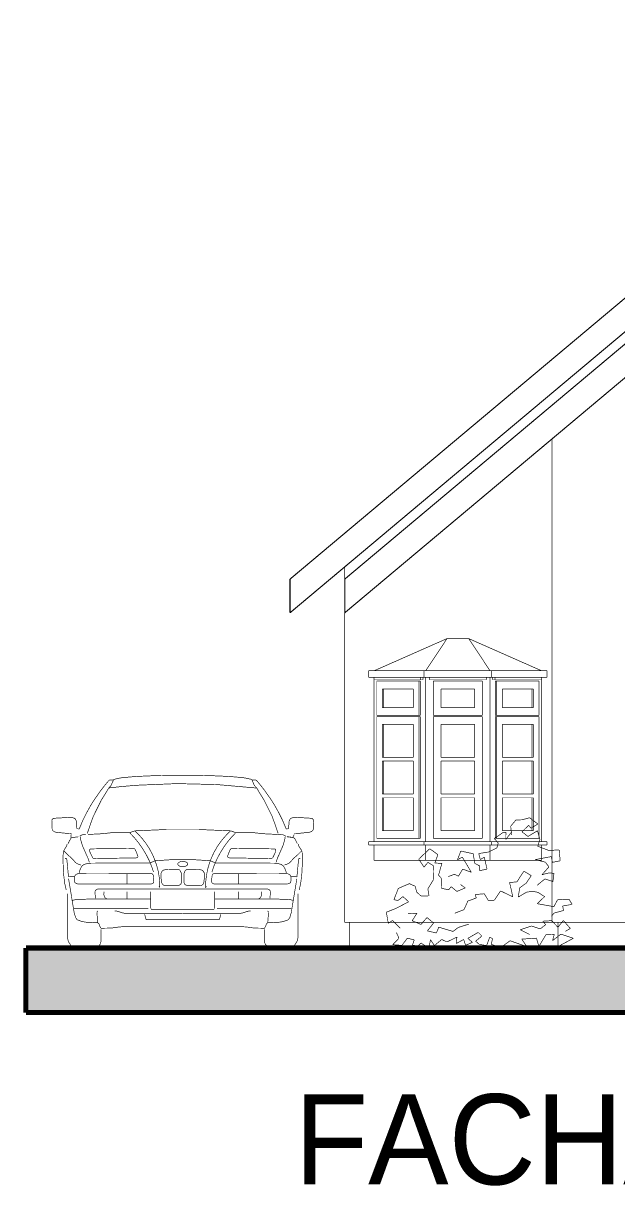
# Model space of a CAD drawing. Extents: x -27.1 to 14.4, y -13.6 to 27.5.
# Drawn here: x -23.93 to -19.33, y 8.12 to 17.13 of the extents above; entities that cross this region are included whole.
import ezdxf

# ---------------------------------------------------------------- set-up
doc = ezdxf.new("R2010")
doc.units = 0
doc.header["$MEASUREMENT"] = 0
for name, color, linetype, lineweight, plot in [('CLOSET', 7, 'Continuous', 0, False), ('CUBIERTAS', 7, 'Continuous', 0, False), ('MUROS_EXTERIORES', 7, 'Continuous', 0, False), ('TEXTO', 7, 'Continuous', 0, False), ('TRAMAS', 7, 'Continuous', 0, False)]:
    doc.layers.add(name, color=color, linetype=linetype, lineweight=lineweight, plot=plot)

# ---------------------------------------------------------------- blocks, each defined once
blk = doc.blocks.new('FILL_13')
at = {"layer": 'TRAMAS', "linetype": 'Continuous'}
h = blk.add_hatch(dxfattribs=at)
h.set_pattern_fill('PAVIMENTO_MOSAICO_DE_PIEDRA', color=251, scale=0.1, style=0)
h.set_pattern_definition([(0, (0, 0), (0, 0.4), [0.1, -0.3]), (0, (0, 0.1), (0, 0.4), [0.1, -0.3]), (90, (0, 0), (-0.4, 0), [0.1, -0.3]), (90, (0.1, 0), (-0.4, 0), [0.1, -0.3]), (0, (0.2, 0.2), (0, 0.4), [0.1, -0.3]), (0, (0.2, 0.3), (0, 0.4), [0.1, -0.3]), (90, (0.2, 0.2), (-0.4, 0), [0.1, -0.3]), (90, (0.3, 0.2), (-0.4, 0), [0.1, -0.3]), (45, (0.1, 0.1), (-0.2, 0.2), [0.1414214, -0.1414214]), (-45, (0.1, 0), (0.2, 0.2), [0.1414214, -0.1414214])])
h.paths.add_polyline_path([(-23.9128, 9.4598), (-23.9128, 9.9598), (-8.935, 9.9598), (-8.935, 9.4598)], flags=0)
blk = doc.blocks.new('FILL_14')
at = {"layer": 'TRAMAS', "linetype": 'Continuous'}
h = blk.add_hatch(dxfattribs=at)
h.set_pattern_fill('25__', color=251, scale=0.0007, style=0)
h.set_pattern_definition([(0, (0, 0), (0, 0.035), [0, -0.035])])
h.paths.add_polyline_path([(-23.9128, 9.4598), (-23.9128, 9.9598), (-8.935, 9.9598), (-8.935, 9.4598)], flags=0)
blk = doc.blocks.new('FILL_15')
at = {"layer": 'TRAMAS', "linetype": 'Continuous'}
h = blk.add_hatch(dxfattribs=at)
h.set_pattern_fill('ALFOMBRA', color=251, scale=0.006, style=0)
h.set_pattern_definition([(45, (0, 0.3), (-0.0954594, 0.0954594), [0, -0.09, 0, -0.135]), (110, (0.3, 0.3), (-0.1268585, -0.0461727), [0, -0.066, 0, -0.114])])
h.paths.add_polyline_path([(-8.935, 9.9598), (-8.935, 9.4598), (-23.9128, 9.4598), (-23.9128, 9.9598)], flags=0)

msp = doc.modelspace()

# ---------------------------------------------------------------- linework, layer by layer
at = {"color": 0, "linetype": 'Continuous', "const_width": 0.005}
for points in [[(-23.2313, 11.2656, 0.084181), (-23.2333, 11.2638, 0.084181)], [(-23.2236, 11.2693, 0.066733), (-23.2313, 11.2656, 0.066733)], [(-23.1434, 11.283, 0.048604), (-23.2236, 11.2693, 0.048604)], [(-22.9952, 11.2934, 0.013939), (-23.1434, 11.283, 0.013939)], [(-22.8016, 11.299, 0.008134), (-22.9952, 11.2934, 0.008134)], [(-22.5921, 11.299, 0.006937), (-22.8016, 11.299, 0.006937)], [(-22.3985, 11.2934, 0.008134), (-22.5921, 11.299, 0.008134)], [(-22.2503, 11.283, 0.013939), (-22.3985, 11.2934, 0.013939)], [(-22.1701, 11.2693, 0.048604), (-22.2503, 11.283, 0.048604)], [(-22.1623, 11.2656, 0.066737), (-22.1701, 11.2693, 0.066737)], [(-22.1604, 11.2638, 0.084165), (-22.1623, 11.2656, 0.084165)], [(-23.0508, 11.2224, 0.011509), (-23.2703, 11.2012, 0.011509)], [(-23.2339, 11.2619, 1.078226), (-23.2339, 11.2615, 1.078226)], [(-23.2333, 11.2638, 0.155947), (-23.2339, 11.2619, 0.155947)], [(-22.1256, 11.2007, 0.048384), (-23.0508, 11.2224, 0.048384)], [(-22.1598, 11.2624, 0.110202), (-22.1604, 11.2638, 0.110202)], [(-22.1598, 11.2619, 0.04349), (-22.1598, 11.2624, 0.04349)], [(-22.9779, 10.6809, 0.075006), (-23.1087, 10.8549, 0.075006)], [(-22.3254, 10.8687, 0.031809), (-23.0683, 10.8687, 0.031809)], [(-22.9798, 10.7686, 0.05629), (-23.0683, 10.8687, 0.05629)], [(-22.3254, 10.8687, 0.048975), (-22.4038, 10.7826, 0.048975)], [(-22.285, 10.8549, 0.049042), (-22.3771, 10.7446, 0.049042)], [(-21.8441, 10.818, 0.001964), (-21.8895, 10.8245, 0.001964)], [(-22.8872, 10.5573, 0.099584), (-22.9798, 10.7686, 0.099584)], [(-22.4038, 10.7826, 0.099514), (-22.5026, 10.574, 0.099514)], [(-22.3771, 10.7446, 0.075526), (-22.4708, 10.5488, 0.075526)], [(-22.9229, 10.5488, 0.049834), (-22.9779, 10.6809, 0.049834)], [(-22.4831, 10.637, 0.04817), (-22.9106, 10.637, 0.04817)], [(-22.8741, 10.4256, 0.057162), (-22.8872, 10.5573, 0.057162)], [(-22.7344, 10.6153, 0.18538), (-22.7344, 10.6073, 0.18538)], [(-22.7286, 10.6227, 0.135646), (-22.7344, 10.6153, 0.135646)], [(-22.7344, 10.6073, 0.135646), (-22.7286, 10.6, 0.135646)], [(-22.718, 10.6283, 0.081859), (-22.7286, 10.6227, 0.081859)], [(-22.7286, 10.6, 0.081859), (-22.718, 10.5943, 0.081859)], [(-22.7041, 10.6314, 0.058515), (-22.718, 10.6283, 0.058515)], [(-22.718, 10.5943, 0.058515), (-22.7041, 10.5913, 0.058515)], [(-22.6891, 10.6314, 0.052322), (-22.7041, 10.6313, 0.052322)], [(-22.7041, 10.5913, 0.052322), (-22.6891, 10.5913, 0.052322)], [(-22.6753, 10.6283, 0.058515), (-22.6891, 10.6314, 0.058515)], [(-22.6891, 10.5913, 0.058515), (-22.6753, 10.5943, 0.058515)], [(-22.6647, 10.6227, 0.081858), (-22.6753, 10.6283, 0.081858)], [(-22.6753, 10.5943, 0.081858), (-22.6647, 10.6, 0.081858)], [(-22.6589, 10.6153, 0.135646), (-22.6647, 10.6227, 0.135646)], [(-22.6647, 10.6, 0.135646), (-22.6589, 10.6073, 0.135646)], [(-22.6582, 10.6113, 0.091897), (-22.6589, 10.6153, 0.091897)], [(-22.6589, 10.6073, 0.091917), (-22.6582, 10.6113, 0.091917)], [(-22.5026, 10.574, 0.064582), (-22.5196, 10.4256, 0.064582)]]:
    msp.add_lwpolyline(points, format="xyb", dxfattribs=at)
for points in [[(-23.3765, 11.1181), (-23.3338, 11.1794)], [(-23.3338, 11.1794), (-23.3018, 11.2206)], [(-23.3018, 11.2206), (-23.2789, 11.2479)], [(-23.2961, 11.1576), (-23.2703, 11.2012)], [(-23.2789, 11.2479), (-23.268, 11.2603)], [(-23.2703, 11.2012), (-23.2524, 11.2206)], [(-23.268, 11.2603), (-23.2628, 11.2634)], [(-23.2628, 11.2634), (-23.2468, 11.2641)], [(-23.2524, 11.2206), (-23.2339, 11.2619)], [(-23.2468, 11.2641), (-23.2339, 11.2619)], [(-22.1469, 11.2641), (-22.1598, 11.2619)], [(-22.1413, 11.2206), (-22.1598, 11.2619)], [(-22.1309, 11.2634), (-22.1469, 11.2641)], [(-22.1233, 11.2012), (-22.1413, 11.2206)], [(-22.1257, 11.2603), (-22.1309, 11.2634)], [(-22.1147, 11.2479), (-22.1257, 11.2603)], [(-22.0976, 11.1576), (-22.1233, 11.2012)], [(-22.0919, 11.2206), (-22.1147, 11.2479)], [(-22.0599, 11.1794), (-22.0919, 11.2206)], [(-22.0172, 11.1181), (-22.0599, 11.1794)], [(-23.4062, 11.0726), (-23.3765, 11.1181)], [(-23.3616, 11.0384), (-23.3275, 11.1074)], [(-23.3275, 11.1074), (-23.2961, 11.1576)], [(-22.0662, 11.1074), (-22.0976, 11.1576)], [(-22.0321, 11.0384), (-22.0662, 11.1074)], [(-21.9875, 11.0726), (-22.0172, 11.1181)], [(-23.4698, 10.9524), (-23.4396, 11.0127)], [(-23.4396, 11.0127), (-23.4062, 11.0726)], [(-23.3896, 10.9822), (-23.3616, 11.0384)], [(-22.0041, 10.9822), (-22.0321, 11.0384)], [(-21.9541, 11.0127), (-21.9875, 11.0726)], [(-21.9239, 10.9524), (-21.9541, 11.0127)], [(-23.706, 10.9591), (-23.7114, 10.9538)], [(-23.7114, 10.9538), (-23.7086, 10.8788)], [(-23.6985, 10.966), (-23.706, 10.9591)], [(-23.5629, 10.9738), (-23.6985, 10.966)], [(-23.5382, 10.9672), (-23.5629, 10.9738)], [(-23.532, 10.9639), (-23.5382, 10.9672)], [(-23.5225, 10.9484), (-23.532, 10.9639)], [(-23.5168, 10.8844), (-23.5225, 10.9484)], [(-23.4989, 10.8839), (-23.4698, 10.9524)], [(-23.4366, 10.8486), (-23.4115, 10.922)], [(-23.4115, 10.922), (-23.3896, 10.9822)], [(-21.9822, 10.922), (-22.0041, 10.9822)], [(-21.957, 10.8486), (-21.9822, 10.922)], [(-21.8948, 10.8839), (-21.9239, 10.9524)], [(-21.8769, 10.8844), (-21.8712, 10.9484)], [(-21.8712, 10.9484), (-21.8617, 10.9639)], [(-21.8617, 10.9639), (-21.8555, 10.9672)], [(-21.8555, 10.9672), (-21.8308, 10.9738)], [(-21.8308, 10.9738), (-21.6951, 10.966)], [(-21.6951, 10.966), (-21.6876, 10.9591)], [(-21.6876, 10.9591), (-21.6823, 10.9538)], [(-21.6823, 10.9538), (-21.6851, 10.8788)], [(-20.1131, 10.9536), (-20.1545, 10.9051)], [(-20.1545, 10.9051), (-20.1474, 10.8376)], [(-20.0684, 10.9542), (-20.1131, 10.9536)], [(-20.0081, 10.9703), (-20.0684, 10.9542)], [(-20.0673, 10.8613), (-20.0156, 10.9114)], [(-20.0156, 10.9114), (-19.996, 10.8898)], [(-19.9437, 10.922), (-20.0081, 10.9703)], [(-19.996, 10.8898), (-19.9437, 10.922)], [(-23.7086, 10.8788), (-23.7003, 10.867)], [(-23.7003, 10.867), (-23.6918, 10.8617)], [(-23.6918, 10.8617), (-23.6766, 10.8573)], [(-23.6766, 10.8573), (-23.5942, 10.8491)], [(-23.5942, 10.8491), (-23.5612, 10.8477)], [(-23.5612, 10.8477), (-23.5628, 10.8131)], [(-23.5492, 10.8172), (-23.5628, 10.8131)], [(-23.505, 10.8227), (-23.5492, 10.8172)], [(-23.4989, 10.8839), (-23.5146, 10.8847)], [(-23.4893, 10.832), (-23.4949, 10.8265)], [(-23.4916, 10.8243), (-23.4865, 10.7951)], [(-23.4725, 10.8387), (-23.4893, 10.832)], [(-23.4479, 10.842), (-23.4725, 10.8387)], [(-23.3514, 10.8443), (-23.4316, 10.8415)], [(-23.3514, 10.8443), (-23.3116, 10.8476)], [(-23.2438, 10.8548), (-23.3116, 10.8476)], [(-23.1591, 10.8554), (-23.2438, 10.8548)], [(-23.1087, 10.8549), (-23.1591, 10.8554)], [(-23.0683, 10.8687), (-23.1087, 10.8549)], [(-22.3254, 10.8687), (-22.285, 10.8549)], [(-22.285, 10.8549), (-22.2346, 10.8554)], [(-22.2346, 10.8554), (-22.1499, 10.8548)], [(-22.1499, 10.8548), (-22.0821, 10.8476)], [(-22.0821, 10.8476), (-22.0423, 10.8443)], [(-22.0423, 10.8443), (-21.9621, 10.8415)], [(-22.0423, 10.8443), (-22.0423, 10.8443)], [(-21.9621, 10.8415), (-21.9458, 10.842)], [(-21.9458, 10.842), (-21.9212, 10.8387)], [(-21.9212, 10.8387), (-21.9044, 10.832)], [(-21.9021, 10.8243), (-21.9072, 10.7951)], [(-21.9044, 10.832), (-21.8988, 10.8265)], [(-21.8948, 10.8839), (-21.8791, 10.8847)], [(-21.8887, 10.8227), (-21.8445, 10.8172)], [(-21.832, 10.8397), (-21.8445, 10.8172)], [(-21.8445, 10.8172), (-21.8309, 10.8131)], [(-21.7995, 10.8491), (-21.8324, 10.8477)], [(-21.7171, 10.8573), (-21.7995, 10.8491)], [(-21.7019, 10.8617), (-21.7171, 10.8573)], [(-21.6934, 10.867), (-21.7019, 10.8617)], [(-21.6851, 10.8788), (-21.6934, 10.867)], [(-20.214, 10.856), (-20.2816, 10.8094)], [(-20.192, 10.8575), (-20.214, 10.856)], [(-20.1475, 10.8601), (-20.1923, 10.8022)], [(-20.1923, 10.8022), (-20.192, 10.8575)], [(-20.0202, 10.8254), (-20.0673, 10.8613)], [(-19.9469, 10.8696), (-20.0202, 10.8254)], [(-19.9281, 10.8031), (-19.9469, 10.8696)], [(-23.6121, 10.7271), (-23.6182, 10.7161)], [(-23.6059, 10.7365), (-23.6121, 10.7271)], [(-23.5969, 10.7498), (-23.6059, 10.7365)], [(-23.5924, 10.766), (-23.5969, 10.7498)], [(-23.5768, 10.7871), (-23.5853, 10.7695)], [(-23.5628, 10.8131), (-23.5768, 10.7871)], [(-23.4865, 10.7951), (-23.473, 10.751)], [(-23.473, 10.751), (-23.4584, 10.7184)], [(-23.4186, 10.7217), (-23.4119, 10.7289)], [(-23.4119, 10.7289), (-23.0741, 10.7324)], [(-23.0741, 10.7324), (-23.0683, 10.7284)], [(-23.0683, 10.7284), (-23.0609, 10.7153)], [(-22.3254, 10.7284), (-22.3328, 10.7153)], [(-22.3196, 10.7324), (-22.3254, 10.7284)], [(-21.9818, 10.7289), (-22.3196, 10.7324)], [(-21.9751, 10.7217), (-21.9818, 10.7289)], [(-21.9207, 10.751), (-21.9353, 10.7184)], [(-21.9072, 10.7951), (-21.9207, 10.751)], [(-21.8309, 10.8131), (-21.8169, 10.7871)], [(-21.8169, 10.7871), (-21.8084, 10.7695)], [(-21.8013, 10.766), (-21.7968, 10.7498)], [(-21.7968, 10.7498), (-21.7878, 10.7365)], [(-21.7878, 10.7365), (-21.7816, 10.7271)], [(-21.7816, 10.7271), (-21.7755, 10.7161)], [(-20.7821, 10.7298), (-20.8674, 10.6498)], [(-20.7188, 10.6846), (-20.7821, 10.7298)], [(-20.2616, 10.7369), (-20.3259, 10.7048)], [(-20.2816, 10.8094), (-20.2509, 10.7746)], [(-20.2509, 10.7746), (-20.2616, 10.7369)], [(-19.9446, 10.7492), (-19.9281, 10.8031)], [(-19.8593, 10.7168), (-19.9446, 10.7492)], [(-23.6227, 10.7018), (-23.6244, 10.6676)], [(-23.6244, 10.6676), (-23.6243, 10.6416)], [(-23.6243, 10.6416), (-23.6232, 10.5947)], [(-23.6182, 10.7161), (-23.6227, 10.7018)], [(-23.5885, 10.6836), (-23.6188, 10.7141)], [(-23.6092, 10.6516), (-23.6025, 10.6565)], [(-23.6025, 10.6565), (-23.5959, 10.6522)], [(-23.5959, 10.6522), (-23.5935, 10.6328)], [(-23.5548, 10.6538), (-23.5885, 10.6836)], [(-23.5245, 10.6196), (-23.5548, 10.6538)], [(-23.4584, 10.7184), (-23.4438, 10.6842)], [(-23.4438, 10.6842), (-23.4315, 10.6588)], [(-23.4315, 10.6588), (-23.4202, 10.6241)], [(-23.4169, 10.7063), (-23.4186, 10.7217)], [(-23.3939, 10.6583), (-23.4169, 10.7063)], [(-23.3896, 10.6553), (-23.3939, 10.6583)], [(-23.381, 10.6539), (-23.3896, 10.6553)], [(-23.3081, 10.6556), (-23.381, 10.6539)], [(-23.0614, 10.6585), (-23.3081, 10.6556)], [(-23.048, 10.6618), (-23.0614, 10.6585)], [(-23.0609, 10.7153), (-23.0441, 10.6718)], [(-23.0447, 10.6649), (-23.048, 10.6618)], [(-23.0441, 10.6718), (-23.0447, 10.6649)], [(-22.9106, 10.637), (-22.9487, 10.6205)], [(-22.4831, 10.637), (-22.445, 10.6205)], [(-22.3328, 10.7153), (-22.3496, 10.6718)], [(-22.3496, 10.6718), (-22.349, 10.6649)], [(-22.349, 10.6649), (-22.3457, 10.6618)], [(-22.3457, 10.6618), (-22.3322, 10.6585)], [(-22.3322, 10.6585), (-22.0856, 10.6556)], [(-22.0856, 10.6556), (-22.0127, 10.6539)], [(-22.0127, 10.6539), (-22.0041, 10.6553)], [(-22.0041, 10.6553), (-21.9998, 10.6583)], [(-21.9998, 10.6583), (-21.9768, 10.7063)], [(-21.9768, 10.7063), (-21.9751, 10.7217)], [(-21.9622, 10.6588), (-21.9734, 10.6241)], [(-21.9499, 10.6842), (-21.9622, 10.6588)], [(-21.9353, 10.7184), (-21.9499, 10.6842)], [(-21.8692, 10.6196), (-21.8389, 10.6538)], [(-21.8389, 10.6538), (-21.8052, 10.6836)], [(-21.8052, 10.6836), (-21.7748, 10.7141)], [(-21.7978, 10.6522), (-21.8002, 10.6328)], [(-21.7912, 10.6565), (-21.7978, 10.6522)], [(-21.7845, 10.6516), (-21.7912, 10.6565)], [(-21.7755, 10.7161), (-21.771, 10.7018)], [(-21.771, 10.7018), (-21.7693, 10.6676)], [(-21.7694, 10.6416), (-21.7705, 10.5947)], [(-21.7693, 10.6676), (-21.7694, 10.6416)], [(-20.8674, 10.6498), (-20.8266, 10.5878)], [(-20.7426, 10.6194), (-20.7188, 10.6846)], [(-20.5413, 10.712), (-20.5673, 10.6444)], [(-20.5673, 10.6444), (-20.5294, 10.6651)], [(-20.4454, 10.6913), (-20.5413, 10.712)], [(-20.5294, 10.6651), (-20.496, 10.6094)], [(-20.4324, 10.6165), (-20.4454, 10.6913)], [(-20.3259, 10.7048), (-20.4023, 10.6927)], [(-20.4023, 10.6927), (-20.3899, 10.6465)], [(-20.3899, 10.6465), (-20.3592, 10.6647)], [(-20.3592, 10.6647), (-20.338, 10.572)], [(-19.9648, 10.6454), (-19.8396, 10.6693)], [(-19.8855, 10.6261), (-19.9648, 10.6454)], [(-19.7788, 10.7209), (-19.8593, 10.7168)], [(-19.8396, 10.6693), (-19.8311, 10.6243)], [(-19.8311, 10.6243), (-19.7708, 10.6364)], [(-19.7708, 10.6364), (-19.7788, 10.7209)], [(-23.6232, 10.5947), (-23.6209, 10.549)], [(-23.6209, 10.549), (-23.6192, 10.5241)], [(-23.5935, 10.6328), (-23.5822, 10.512)], [(-23.5015, 10.6081), (-23.5245, 10.6196)], [(-23.4858, 10.6042), (-23.5015, 10.6081)], [(-23.497, 10.5562), (-23.5004, 10.5385)], [(-23.4853, 10.5843), (-23.497, 10.5562)], [(-23.4757, 10.5981), (-23.4853, 10.5843)], [(-23.4612, 10.6086), (-23.4757, 10.5981)], [(-23.4432, 10.6131), (-23.4612, 10.6086)], [(-23.4186, 10.618), (-23.4432, 10.6131)], [(-22.9487, 10.6205), (-23.4186, 10.618)], [(-22.864, 10.5411), (-22.8567, 10.556)], [(-22.8567, 10.556), (-22.8439, 10.5654)], [(-22.8439, 10.5654), (-22.8192, 10.5687)], [(-22.8192, 10.5687), (-22.7356, 10.571)], [(-22.7356, 10.571), (-22.7211, 10.5655)], [(-22.7211, 10.5655), (-22.7138, 10.5561)], [(-22.7138, 10.5561), (-22.707, 10.5385)], [(-22.6799, 10.5561), (-22.6867, 10.5385)], [(-22.6726, 10.5655), (-22.6799, 10.5561)], [(-22.658, 10.571), (-22.6726, 10.5655)], [(-22.5745, 10.5687), (-22.658, 10.571)], [(-22.5498, 10.5654), (-22.5745, 10.5687)], [(-22.5369, 10.556), (-22.5498, 10.5654)], [(-22.5297, 10.5411), (-22.5369, 10.556)], [(-22.445, 10.6205), (-21.9751, 10.618)], [(-21.9751, 10.618), (-21.9505, 10.6131)], [(-21.9505, 10.6131), (-21.9325, 10.6086)], [(-21.9325, 10.6086), (-21.918, 10.5981)], [(-21.918, 10.5981), (-21.9084, 10.5843)], [(-21.9084, 10.5843), (-21.8967, 10.5562)], [(-21.9079, 10.6042), (-21.8922, 10.6081)], [(-21.8967, 10.5562), (-21.8933, 10.5385)], [(-21.8922, 10.6081), (-21.8692, 10.6196)], [(-21.8002, 10.6328), (-21.8115, 10.512)], [(-21.7728, 10.549), (-21.7745, 10.5241)], [(-21.7705, 10.5947), (-21.7728, 10.549)], [(-20.8266, 10.5878), (-20.7959, 10.6246)], [(-20.7959, 10.6246), (-20.7533, 10.5978)], [(-20.7533, 10.5978), (-20.7523, 10.4916)], [(-20.6879, 10.6163), (-20.7426, 10.6194)], [(-20.7139, 10.5256), (-20.6879, 10.6163)], [(-20.527, 10.572), (-20.5593, 10.5173)], [(-20.4601, 10.5479), (-20.527, 10.572)], [(-20.496, 10.6094), (-20.4601, 10.5479)], [(-20.3943, 10.5962), (-20.4324, 10.6165)], [(-20.3943, 10.56), (-20.3943, 10.5962)], [(-20.338, 10.572), (-20.3943, 10.56)], [(-20.0524, 10.5559), (-20.1071, 10.4718)], [(-19.9947, 10.5211), (-20.0524, 10.5559)], [(-19.9126, 10.5282), (-19.858, 10.589)], [(-19.858, 10.589), (-19.8855, 10.6261)], [(-23.6192, 10.5241), (-23.6108, 10.4585)], [(-23.6108, 10.4585), (-23.5995, 10.4094)], [(-23.5822, 10.512), (-23.5357, 10.5142)], [(-23.5814, 10.497), (-23.5434, 10.2654)], [(-23.5357, 10.5142), (-23.5368, 10.4845)], [(-23.5368, 10.4845), (-23.5328, 10.4674)], [(-23.5256, 10.5297), (-23.5357, 10.5142)], [(-23.5357, 10.5142), (-23.5357, 10.5142)], [(-23.5328, 10.4674), (-23.5208, 10.4606)], [(-23.5088, 10.5369), (-23.5256, 10.5297)], [(-23.5208, 10.4606), (-23.5064, 10.4556)], [(-23.5004, 10.5385), (-23.5088, 10.5369)], [(-23.5064, 10.4556), (-22.9441, 10.4556)], [(-23.4819, 10.5397), (-23.5026, 10.538)], [(-23.4409, 10.538), (-23.4819, 10.5397)], [(-22.9369, 10.5378), (-23.4409, 10.538)], [(-23.1292, 10.5378), (-23.1292, 10.4556)], [(-22.9441, 10.4556), (-22.9262, 10.4611)], [(-22.9319, 10.5339), (-22.9369, 10.5378)], [(-22.9262, 10.5295), (-22.9319, 10.5339)], [(-22.9246, 10.519), (-22.9262, 10.5295)], [(-22.9262, 10.4611), (-22.9206, 10.4743)], [(-22.9217, 10.4981), (-22.9246, 10.519)], [(-22.9206, 10.4743), (-22.9217, 10.4981)], [(-22.864, 10.5411), (-22.864, 10.497)], [(-22.8612, 10.4722), (-22.864, 10.497)], [(-22.855, 10.4551), (-22.8612, 10.4722)], [(-22.8454, 10.4471), (-22.855, 10.4551)], [(-22.707, 10.4695), (-22.7115, 10.4535)], [(-22.707, 10.5385), (-22.707, 10.4695)], [(-22.6867, 10.5385), (-22.6867, 10.4695)], [(-22.6867, 10.4695), (-22.6822, 10.4535)], [(-22.5483, 10.4471), (-22.5387, 10.4551)], [(-22.5387, 10.4551), (-22.5325, 10.4722)], [(-22.5325, 10.4722), (-22.5297, 10.497)], [(-22.5297, 10.5411), (-22.5297, 10.497)], [(-22.4731, 10.4743), (-22.4719, 10.4981)], [(-22.4675, 10.4611), (-22.4731, 10.4743)], [(-22.4719, 10.4981), (-22.4691, 10.519)], [(-22.4691, 10.519), (-22.4674, 10.5295)], [(-22.4495, 10.4556), (-22.4675, 10.4611)], [(-22.4674, 10.5295), (-22.4618, 10.5339)], [(-22.4618, 10.5339), (-22.4568, 10.5378)], [(-22.4568, 10.5378), (-21.9527, 10.538)], [(-21.8872, 10.4556), (-22.4495, 10.4556)], [(-22.2645, 10.5378), (-22.2645, 10.4556)], [(-21.9527, 10.538), (-21.9118, 10.5397)], [(-21.9118, 10.5397), (-21.8911, 10.538)], [(-21.8933, 10.5385), (-21.8849, 10.5369)], [(-21.8729, 10.4606), (-21.8872, 10.4556)], [(-21.8849, 10.5369), (-21.8681, 10.5297)], [(-21.8608, 10.4674), (-21.8729, 10.4606)], [(-21.8681, 10.5297), (-21.858, 10.5142)], [(-21.8569, 10.4845), (-21.8608, 10.4674)], [(-21.858, 10.5142), (-21.8569, 10.4845)], [(-21.8115, 10.512), (-21.858, 10.5142)], [(-21.858, 10.5142), (-21.858, 10.5142)], [(-21.8122, 10.497), (-21.8503, 10.2654)], [(-21.7829, 10.4585), (-21.7942, 10.4094)], [(-21.7745, 10.5241), (-21.7829, 10.4585)], [(-20.9397, 10.4593), (-20.9935, 10.4366)], [(-20.8946, 10.4389), (-20.9397, 10.4593)], [(-20.7523, 10.4916), (-20.7965, 10.4192)], [(-20.6923, 10.5012), (-20.7139, 10.5256)], [(-20.6906, 10.4234), (-20.6923, 10.5012)], [(-20.5906, 10.5318), (-20.6385, 10.5141)], [(-20.5593, 10.5173), (-20.5906, 10.5318)], [(-20.1071, 10.4718), (-20.1633, 10.4696)], [(-20.1633, 10.4696), (-20.138, 10.3572)], [(-20.0845, 10.4272), (-20.0356, 10.4622)], [(-20.0356, 10.4622), (-19.9947, 10.5211)], [(-19.9504, 10.4459), (-19.889, 10.496)], [(-19.8607, 10.542), (-19.9126, 10.5282)], [(-19.889, 10.496), (-19.8271, 10.4755)], [(-19.819, 10.5398), (-19.8607, 10.542)], [(-19.8271, 10.4755), (-19.819, 10.5398)], [(-23.5905, 10.3813), (-23.5905, 10.0409)], [(-23.3657, 10.415), (-23.3769, 10.4007)], [(-23.3769, 10.4007), (-23.3764, 10.3814)], [(-23.3764, 10.3814), (-23.3724, 10.3461)], [(-23.3461, 10.4189), (-23.3657, 10.415)], [(-23.3211, 10.4177), (-23.3461, 10.4189)], [(-22.0726, 10.4177), (-23.3211, 10.4177)], [(-23.3091, 10.3765), (-23.3057, 10.398)], [(-23.3018, 10.3527), (-23.3091, 10.3765)], [(-23.1288, 10.398), (-23.1288, 10.3405)], [(-22.9441, 10.3972), (-22.9441, 10.331)], [(-22.8741, 10.4424), (-22.8806, 10.4321)], [(-22.8197, 10.443), (-22.8454, 10.4471)], [(-22.7412, 10.443), (-22.8197, 10.443)], [(-22.7244, 10.4474), (-22.7412, 10.443)], [(-22.7115, 10.4535), (-22.7244, 10.4474)], [(-22.6822, 10.4535), (-22.6693, 10.4474)], [(-22.6693, 10.4474), (-22.6525, 10.443)], [(-22.6525, 10.443), (-22.574, 10.443)], [(-22.574, 10.443), (-22.5483, 10.4471)], [(-22.5196, 10.4424), (-22.5131, 10.4321)], [(-22.4495, 10.3972), (-22.4496, 10.331)], [(-22.2649, 10.398), (-22.2649, 10.3405)], [(-22.0919, 10.3527), (-22.0846, 10.3765)], [(-22.0846, 10.3765), (-22.088, 10.398)], [(-22.0726, 10.4177), (-22.0476, 10.4189)], [(-22.0476, 10.4189), (-22.028, 10.415)], [(-22.028, 10.415), (-22.0168, 10.4007)], [(-22.0173, 10.3814), (-22.0213, 10.3461)], [(-22.0168, 10.4007), (-22.0173, 10.3814)], [(-21.8031, 10.3813), (-21.8031, 10.0409)], [(-21.0257, 10.4218), (-21.0597, 10.3351)], [(-20.9935, 10.4366), (-21.0257, 10.4218)], [(-20.8837, 10.3949), (-20.8946, 10.4389)], [(-20.8504, 10.3637), (-20.8837, 10.3949)], [(-20.7877, 10.3649), (-20.8504, 10.3637)], [(-20.7965, 10.4192), (-20.7877, 10.3649)], [(-20.6362, 10.4113), (-20.6906, 10.4234)], [(-20.6155, 10.4353), (-20.6362, 10.4113)], [(-20.5713, 10.399), (-20.6155, 10.4353)], [(-20.5071, 10.4264), (-20.5713, 10.399)], [(-20.5424, 10.4518), (-20.5071, 10.4264)], [(-20.3592, 10.3809), (-20.4305, 10.3749)], [(-20.4305, 10.3749), (-20.4208, 10.3484)], [(-20.3278, 10.3292), (-20.3592, 10.3809)], [(-20.2334, 10.4031), (-20.2808, 10.3313)], [(-20.138, 10.3572), (-20.2334, 10.4031)], [(-20.0959, 10.3554), (-20.0845, 10.4272)], [(-20.0282, 10.395), (-20.0959, 10.3554)], [(-19.9733, 10.3983), (-20.0282, 10.395)], [(-19.9415, 10.3911), (-19.9733, 10.3983)], [(-19.8915, 10.3588), (-19.9415, 10.3911)], [(-23.5538, 10.329), (-23.5311, 10.335)], [(-23.5311, 10.335), (-23.4902, 10.3383)], [(-23.4902, 10.3383), (-23.4492, 10.3389)], [(-23.4492, 10.3389), (-23.4089, 10.3405)], [(-23.4089, 10.3405), (-23.3702, 10.3405)], [(-23.3702, 10.3405), (-22.9441, 10.3405)], [(-23.2844, 10.3401), (-23.3018, 10.3527)], [(-22.9441, 10.3405), (-22.9441, 10.2674)], [(-22.4496, 10.3405), (-22.4496, 10.2674)], [(-22.0235, 10.3405), (-22.4496, 10.3405)], [(-22.1093, 10.3401), (-22.0919, 10.3527)], [(-21.9848, 10.3405), (-22.0235, 10.3405)], [(-21.9445, 10.3389), (-21.9848, 10.3405)], [(-21.9035, 10.3383), (-21.9445, 10.3389)], [(-21.8626, 10.335), (-21.9035, 10.3383)], [(-21.8398, 10.329), (-21.8626, 10.335)], [(-21.0597, 10.3351), (-21.0288, 10.3284)], [(-20.9454, 10.3186), (-21.0459, 10.2663)], [(-21.0288, 10.3284), (-20.9896, 10.3588)], [(-20.9896, 10.3588), (-20.9454, 10.3186)], [(-20.4867, 10.3243), (-20.5159, 10.2581)], [(-20.4208, 10.3484), (-20.4867, 10.3243)], [(-20.2808, 10.3313), (-20.3278, 10.3292)], [(-19.949, 10.304), (-19.8915, 10.3588)], [(-19.8198, 10.2809), (-19.949, 10.304)], [(-19.7909, 10.3347), (-19.8198, 10.2809)], [(-19.7024, 10.3387), (-19.7909, 10.3347)], [(-19.7523, 10.286), (-19.6783, 10.2985)], [(-19.7443, 10.2513), (-19.7523, 10.286)], [(-19.6783, 10.2985), (-19.7024, 10.3387)], [(-23.5434, 10.2654), (-23.5383, 10.2351)], [(-23.5394, 10.2682), (-22.9625, 10.2674)], [(-23.5383, 10.2351), (-23.5276, 10.197)], [(-23.5276, 10.197), (-23.5158, 10.1794)], [(-23.3621, 10.2381), (-23.3592, 10.2442)], [(-23.3559, 10.1558), (-23.3621, 10.2381)], [(-23.3592, 10.2442), (-23.355, 10.2485)], [(-23.2238, 10.2485), (-23.2037, 10.2456)], [(-23.2037, 10.2456), (-23.1586, 10.2314)], [(-23.1586, 10.2314), (-23.1288, 10.2272)], [(-23.1288, 10.2272), (-22.698, 10.2268)], [(-22.9917, 10.2205), (-22.981, 10.1803)], [(-22.9441, 10.2654), (-22.9346, 10.2581)], [(-22.9346, 10.2581), (-22.4591, 10.2581)], [(-22.2649, 10.2272), (-22.6957, 10.2268)], [(-22.4496, 10.2654), (-22.4591, 10.2581)], [(-21.8542, 10.2682), (-22.4312, 10.2674)], [(-22.402, 10.2205), (-22.4127, 10.1803)], [(-22.2351, 10.2314), (-22.2649, 10.2272)], [(-22.19, 10.2456), (-22.2351, 10.2314)], [(-22.1699, 10.2485), (-22.19, 10.2456)], [(-22.0344, 10.2442), (-22.0387, 10.2485)], [(-22.0377, 10.1558), (-22.0316, 10.2381)], [(-22.0316, 10.2381), (-22.0344, 10.2442)], [(-21.8661, 10.197), (-21.8778, 10.1794)], [(-21.8554, 10.2351), (-21.8661, 10.197)], [(-21.8503, 10.2654), (-21.8554, 10.2351)], [(-21.0459, 10.2663), (-21.1183, 10.2381)], [(-21.1183, 10.2381), (-21.1036, 10.152)], [(-20.9494, 10.2261), (-20.881, 10.2301)], [(-20.881, 10.2301), (-20.9182, 10.1717)], [(-20.8501, 10.143), (-20.8029, 10.1965)], [(-20.8029, 10.1965), (-20.7523, 10.1537)], [(-20.5159, 10.2581), (-20.5874, 10.2301)], [(-19.8392, 10.206), (-19.8167, 10.232)], [(-19.8167, 10.232), (-19.7443, 10.2513)], [(-23.5158, 10.1794), (-23.478, 10.1658)], [(-23.478, 10.1658), (-23.4491, 10.1607)], [(-23.4491, 10.1607), (-23.3559, 10.1558)], [(-23.3559, 10.1558), (-23.3447, 10.1454)], [(-23.3447, 10.1454), (-23.3405, 10.1312)], [(-23.3405, 10.1312), (-23.3309, 10.1139)], [(-23.3151, 10.1139), (-23.3309, 10.1139)], [(-23.3291, 10.0195), (-23.3291, 10.1045)], [(-23.2534, 10.1145), (-23.3151, 10.1139)], [(-23.1873, 10.1239), (-23.2534, 10.1145)], [(-23.1362, 10.1261), (-23.1873, 10.1239)], [(-23.0678, 10.1267), (-23.1362, 10.1261)], [(-23.0678, 10.1267), (-22.3258, 10.1267)], [(-22.981, 10.1803), (-22.4127, 10.1803)], [(-22.3258, 10.1267), (-22.2574, 10.1261)], [(-22.2574, 10.1261), (-22.2064, 10.1239)], [(-22.2064, 10.1239), (-22.1403, 10.1145)], [(-22.1403, 10.1145), (-22.0786, 10.1139)], [(-22.0786, 10.1139), (-22.0628, 10.1139)], [(-22.0646, 10.0195), (-22.0646, 10.1045)], [(-22.0532, 10.1312), (-22.0628, 10.1139)], [(-22.049, 10.1454), (-22.0532, 10.1312)], [(-22.0377, 10.1558), (-22.049, 10.1454)], [(-21.9446, 10.1607), (-22.0377, 10.1558)], [(-21.9156, 10.1658), (-21.9446, 10.1607)], [(-21.8778, 10.1794), (-21.9156, 10.1658)], [(-21.1036, 10.152), (-21.0701, 10.1738)], [(-21.0701, 10.1738), (-21.0097, 10.1134)], [(-20.9182, 10.1717), (-20.8501, 10.143)], [(-20.7523, 10.1537), (-20.8001, 10.0933)], [(-20.7305, 10.0764), (-20.7121, 10.1215)], [(-20.7121, 10.1215), (-20.6019, 10.089)], [(-20.6019, 10.089), (-20.5599, 10.12)], [(-20.5599, 10.12), (-20.4788, 10.1456)], [(-20.0805, 10.1014), (-19.9935, 10.1307)], [(-20.0081, 10.0652), (-20.0805, 10.1014)], [(-19.9935, 10.1307), (-19.9254, 10.1084)], [(-19.9254, 10.1084), (-19.8834, 10.1416)], [(-19.9055, 10.1681), (-19.837, 10.1723)], [(-19.8834, 10.1416), (-19.9055, 10.1681)], [(-19.837, 10.1723), (-19.7879, 10.1211)], [(-19.7879, 10.1211), (-19.7466, 10.1738)], [(-19.7466, 10.1738), (-19.692, 10.1121)], [(-19.692, 10.1121), (-19.7306, 10.0893)], [(-23.5905, 10.0409), (-23.5823, 10.0089)], [(-23.5823, 10.0089), (-23.5679, 9.9874)], [(-23.3346, 9.993), (-23.3291, 10.0195)], [(-22.059, 9.993), (-22.0646, 10.0195)], [(-21.8114, 10.0089), (-21.8258, 9.9874)], [(-21.8031, 10.0409), (-21.8114, 10.0089)], [(-21.0205, 10.0363), (-21.0688, 9.9858)], [(-21.0402, 10.0793), (-21.0205, 10.0363)], [(-20.9977, 9.9807), (-20.9555, 10.0365)], [(-20.9555, 10.0365), (-20.9021, 10.023)], [(-20.9021, 10.023), (-20.9166, 9.9819)], [(-20.8001, 10.0933), (-20.7305, 10.0764)], [(-20.7884, 9.9598), (-20.7764, 10.0249)], [(-20.7764, 10.0249), (-20.7454, 9.9795)], [(-20.7454, 9.9795), (-20.6888, 10.0266)], [(-20.6888, 10.0266), (-20.6496, 10.0072)], [(-20.6496, 10.0072), (-20.5714, 10.0446)], [(-20.5714, 10.0446), (-20.5757, 9.9952)], [(-20.5757, 9.9952), (-20.519, 10.0267)], [(-20.519, 10.0267), (-20.5037, 9.9812)], [(-20.5037, 9.9812), (-20.451, 10.0044)], [(-20.4868, 10.0351), (-20.4063, 10.0813)], [(-20.451, 10.0044), (-20.4868, 10.0351)], [(-20.3782, 10.0531), (-20.4265, 10.0129)], [(-20.4265, 10.0129), (-20.3986, 9.9889)], [(-20.4063, 10.0813), (-20.3782, 10.0531)], [(-20.3413, 9.9788), (-20.317, 10.0445)], [(-20.317, 10.0445), (-20.2945, 10.0328)], [(-20.2945, 10.0328), (-20.3061, 9.9887)], [(-20.2317, 9.9635), (-20.1594, 10.0166)], [(-20.1594, 10.0166), (-20.0301, 9.971)], [(-20.0684, 10.029), (-19.955, 10.0368)], [(-20.0301, 9.971), (-20.0684, 10.029)], [(-19.955, 10.0368), (-19.9357, 9.9726)], [(-19.9357, 9.9726), (-19.8817, 10.0635)], [(-19.8817, 10.0635), (-19.8171, 10.0657)], [(-19.8297, 10.0177), (-19.7653, 10.0678)], [(-19.8171, 10.0657), (-19.8297, 10.0177)], [(-19.6683, 10.0358), (-19.7709, 9.9807)], [(-19.7653, 10.0678), (-19.6683, 10.0358)], [(-23.5679, 9.9874), (-23.5572, 9.9714)], [(-23.5572, 9.9714), (-23.5424, 9.9598)], [(-23.5424, 9.9598), (-23.3668, 9.9598)], [(-23.3668, 9.9598), (-23.3492, 9.9748)], [(-23.3492, 9.9748), (-23.3346, 9.993)], [(-22.0445, 9.9748), (-22.059, 9.993)], [(-22.0269, 9.9598), (-22.0445, 9.9748)], [(-21.8513, 9.9598), (-22.0269, 9.9598)], [(-21.8365, 9.9714), (-21.8513, 9.9598)], [(-21.8258, 9.9874), (-21.8365, 9.9714)], [(-21.0688, 9.9858), (-20.9977, 9.9807)], [(-20.9166, 9.9819), (-20.8731, 9.9766)], [(-20.8731, 9.9766), (-20.8501, 9.9987)], [(-20.8501, 9.9987), (-20.7884, 9.9598)], [(-20.3986, 9.9889), (-20.3413, 9.9788)], [(-20.3061, 9.9887), (-20.2317, 9.9635)]]:
    msp.add_lwpolyline(points, dxfattribs=at)
at = {"layer": 'CLOSET', "color": 7, "linetype": 'Continuous', "const_width": 0.005}
for points in [[(-21.405, 9.9598), (-21.405, 10.1598)], [(-19.7879, 9.9598), (-19.7879, 10.1598)]]:
    msp.add_lwpolyline(points, dxfattribs=at)
at = {"layer": 'CLOSET', "color": 5, "linetype": 'Continuous', "const_width": 0.04}
for points in [[(-23.9128, 9.9598), (-23.9128, 9.4598)], [(-8.935, 9.9598), (-23.9128, 9.9598)], [(-8.935, 9.4598), (-23.9128, 9.4598)]]:
    msp.add_lwpolyline(points, dxfattribs=at)
at = {"layer": 'CUBIERTAS', "color": 220, "linetype": 'Continuous', "const_width": 0.009}
for points in [[(-21.8649, 12.8208), (-16.7335, 17.1266)], [(-21.8649, 12.5598), (-16.7335, 16.8655)], [(-21.4406, 12.8209), (-18.2335, 15.512)], [(-21.4406, 12.5598), (-18.2335, 15.2509)], [(-21.8649, 12.5598), (-21.8649, 12.8208)], [(-21.8649, 12.5598), (-21.8649, 12.8208)], [(-21.4407, 12.8208), (-21.4406, 12.8209)], [(-21.4407, 12.5598), (-21.4407, 12.8208)], [(-21.4406, 12.5598), (-21.4406, 12.8209)], [(-21.4406, 12.5598), (-21.4406, 12.8209)], [(-21.4407, 12.5598), (-21.4406, 12.5598)]]:
    msp.add_lwpolyline(points, dxfattribs=at)
at = {"layer": 'MUROS_EXTERIORES', "color": 7, "linetype": 'Continuous', "const_width": 0.005}
for points in [[(-19.8335, 13.9084), (-19.8335, 10.1598)], [(-21.4407, 12.8208), (-21.4407, 12.9157)], [(-21.4407, 10.1598), (-21.4407, 12.5598)], [(-21.4407, 12.5598), (-21.4407, 12.2598)], [(-21.2135, 12.1098), (-20.6478, 12.3598)], [(-20.8135, 12.1098), (-20.6478, 12.3598)], [(-20.6478, 12.3598), (-20.4802, 12.3598)], [(-20.4802, 12.3598), (-19.9145, 12.1098)], [(-20.4802, 12.3598), (-20.3145, 12.1098)], [(-21.4407, 12.2598), (-21.4407, 10.3598)], [(-21.4407, 10.3598), (-21.4407, 12.2598)], [(-20.8259, 12.1098), (-21.2559, 12.1098)], [(-21.2559, 12.0598), (-21.2559, 12.1098)], [(-20.302, 12.1098), (-20.8259, 12.1098)], [(-20.8259, 12.0598), (-20.8259, 12.1098)], [(-19.872, 12.1098), (-20.302, 12.1098)], [(-20.302, 12.0598), (-20.302, 12.1098)], [(-19.872, 12.0598), (-19.872, 12.1098)], [(-20.8259, 12.0598), (-21.2559, 12.0598)], [(-21.2135, 12.0598), (-21.2135, 12.0398)], [(-21.2135, 10.7848), (-21.2135, 12.0398)], [(-21.2135, 12.0398), (-20.8516, 12.0398)], [(-20.8658, 12.0298), (-21.1922, 12.0298)], [(-21.1922, 12.0298), (-21.1922, 11.7648)], [(-20.8658, 11.7648), (-20.8658, 12.0298)], [(-20.8658, 12.0298), (-20.8552, 12.0298)], [(-20.8552, 12.0298), (-20.8552, 11.7648)], [(-20.8516, 12.0398), (-20.8516, 12.0598)], [(-20.8516, 12.0398), (-20.834, 12.0398)], [(-20.834, 12.0398), (-20.834, 12.0598)], [(-20.302, 12.0598), (-20.8259, 12.0598)], [(-20.8135, 10.7848), (-20.8135, 12.0598)], [(-20.7845, 12.0598), (-20.7845, 12.0398)], [(-20.7845, 12.0398), (-20.3435, 12.0398)], [(-20.3735, 12.0298), (-20.7545, 12.0298)], [(-20.7545, 12.0298), (-20.7545, 11.7648)], [(-20.3735, 11.7648), (-20.3735, 12.0298)], [(-20.3435, 12.0398), (-20.3435, 12.0598)], [(-20.3145, 10.7848), (-20.3145, 12.0598)], [(-19.872, 12.0598), (-20.302, 12.0598)], [(-20.294, 12.0398), (-20.294, 12.0598)], [(-20.2763, 12.0398), (-20.294, 12.0398)], [(-20.2763, 12.0398), (-20.2763, 12.0598)], [(-19.9145, 12.0398), (-20.2763, 12.0398)], [(-20.2621, 12.0298), (-20.2728, 12.0298)], [(-20.2728, 12.0298), (-20.2728, 11.7648)], [(-20.2621, 11.7648), (-20.2621, 12.0298)], [(-20.2621, 12.0298), (-19.9357, 12.0298)], [(-19.9357, 12.0298), (-19.9357, 11.7648)], [(-19.9145, 12.0598), (-19.9145, 12.0398)], [(-19.9145, 10.7848), (-19.9145, 12.0398)], [(-21.1498, 11.8248), (-21.1498, 11.9698)], [(-21.1498, 11.9698), (-20.9082, 11.9698)], [(-21.1392, 11.9698), (-21.1392, 11.8248)], [(-20.9082, 11.9698), (-20.9082, 11.8248)], [(-20.6945, 11.8248), (-20.6945, 11.9698)], [(-20.6945, 11.9698), (-20.4335, 11.9698)], [(-20.4335, 11.9698), (-20.4335, 11.8248)], [(-19.9781, 11.9698), (-20.2197, 11.9698)], [(-20.2197, 11.9698), (-20.2197, 11.8248)], [(-19.9887, 11.9698), (-19.9887, 11.8248)], [(-19.9781, 11.8248), (-19.9781, 11.9698)], [(-20.9082, 11.8248), (-21.1498, 11.8248)], [(-20.4335, 11.8248), (-20.6945, 11.8248)], [(-20.2197, 11.8248), (-19.9781, 11.8248)], [(-21.1922, 11.7648), (-21.1816, 11.7648)], [(-20.8658, 11.7548), (-21.1922, 11.7548)], [(-21.1922, 11.7548), (-21.1922, 10.8098)], [(-21.1816, 11.7648), (-20.8658, 11.7648)], [(-20.8658, 11.7648), (-20.8552, 11.7648)], [(-20.8658, 10.8098), (-20.8658, 11.7548)], [(-20.8658, 11.7548), (-20.8552, 11.7548)], [(-20.8552, 11.7548), (-20.8552, 10.8098)], [(-20.7545, 11.7648), (-20.3735, 11.7648)], [(-20.3735, 11.7548), (-20.7545, 11.7548)], [(-20.7545, 11.7548), (-20.7545, 10.8098)], [(-20.3735, 10.8098), (-20.3735, 11.7548)], [(-20.2728, 11.7648), (-20.2728, 11.7648)], [(-20.2728, 11.7648), (-19.9463, 11.7648)], [(-20.2621, 11.7548), (-20.2728, 11.7548)], [(-20.2728, 11.7548), (-20.2728, 10.8098)], [(-20.2621, 10.8098), (-20.2621, 11.7548)], [(-20.2621, 11.7548), (-19.9357, 11.7548)], [(-19.9357, 11.7648), (-19.9463, 11.7648)], [(-19.9357, 11.7548), (-19.9357, 10.8098)], [(-21.1498, 11.4398), (-21.1498, 11.6948)], [(-21.1498, 11.6948), (-20.9082, 11.6948)], [(-21.1392, 11.6948), (-21.1392, 11.4398)], [(-20.9082, 11.6948), (-20.9082, 11.4398)], [(-20.6945, 11.4398), (-20.6945, 11.6948)], [(-20.6945, 11.6948), (-20.4335, 11.6948)], [(-20.4335, 11.6948), (-20.4335, 11.4398)], [(-19.9781, 11.6948), (-20.2197, 11.6948)], [(-20.2197, 11.6948), (-20.2197, 11.4398)], [(-19.9887, 11.6948), (-19.9887, 11.4398)], [(-19.9781, 11.4398), (-19.9781, 11.6948)], [(-20.9082, 11.4398), (-21.1498, 11.4398)], [(-21.1498, 11.1548), (-21.1498, 11.4098)], [(-21.1498, 11.4098), (-20.9082, 11.4098)], [(-21.1392, 11.4098), (-21.1392, 11.1548)], [(-20.9082, 11.4098), (-20.9082, 11.1548)], [(-20.4335, 11.4398), (-20.6945, 11.4398)], [(-20.6945, 11.1548), (-20.6945, 11.4098)], [(-20.6945, 11.4098), (-20.4335, 11.4098)], [(-20.4335, 11.4098), (-20.4335, 11.1548)], [(-20.2197, 11.4398), (-19.9781, 11.4398)], [(-19.9781, 11.4098), (-20.2197, 11.4098)], [(-20.2197, 11.4098), (-20.2197, 11.1548)], [(-19.9887, 11.4098), (-19.9887, 11.1548)], [(-19.9781, 11.1548), (-19.9781, 11.4098)], [(-20.9082, 11.1548), (-21.1498, 11.1548)], [(-21.1498, 10.8698), (-21.1498, 11.1248)], [(-21.1498, 11.1248), (-20.9082, 11.1248)], [(-21.1392, 11.1248), (-21.1392, 10.8698)], [(-20.9082, 11.1248), (-20.9082, 10.8698)], [(-20.4335, 11.1548), (-20.6945, 11.1548)], [(-20.6945, 10.8698), (-20.6945, 11.1248)], [(-20.6945, 11.1248), (-20.4335, 11.1248)], [(-20.4335, 11.1248), (-20.4335, 10.8698)], [(-20.2197, 11.1548), (-19.9781, 11.1548)], [(-19.9781, 11.1248), (-20.2197, 11.1248)], [(-20.2197, 11.1248), (-20.2197, 10.8698)], [(-19.9887, 11.1248), (-19.9887, 10.8698)], [(-19.9781, 10.8698), (-19.9781, 11.1248)], [(-20.9082, 10.8698), (-21.1498, 10.8698)], [(-20.4335, 10.8698), (-20.6945, 10.8698)], [(-20.2197, 10.8698), (-19.9781, 10.8698)], [(-20.8259, 10.7848), (-21.2559, 10.7848)], [(-21.2559, 10.7598), (-21.2559, 10.7848)], [(-21.2559, 10.7598), (-21.2135, 10.7598)], [(-20.8135, 10.7598), (-21.2135, 10.7598)], [(-21.2135, 10.6398), (-21.2135, 10.7598)], [(-21.1922, 10.8098), (-20.8658, 10.8098)], [(-20.8658, 10.8098), (-20.8552, 10.8098)], [(-20.302, 10.7848), (-20.8259, 10.7848)], [(-20.8259, 10.7598), (-20.8259, 10.7848)], [(-20.302, 10.7598), (-20.8259, 10.7598)], [(-20.3145, 10.7598), (-20.8135, 10.7598)], [(-20.8135, 10.6398), (-20.8135, 10.7598)], [(-20.7545, 10.8098), (-20.3735, 10.8098)], [(-19.9145, 10.7598), (-20.3145, 10.7598)], [(-20.3145, 10.6398), (-20.3145, 10.7598)], [(-19.872, 10.7848), (-20.302, 10.7848)], [(-20.302, 10.7598), (-20.302, 10.7848)], [(-20.2621, 10.8098), (-20.2728, 10.8098)], [(-19.9357, 10.8098), (-20.2621, 10.8098)], [(-19.872, 10.7598), (-19.9145, 10.7598)], [(-19.9145, 10.6398), (-19.9145, 10.7598)], [(-19.872, 10.7598), (-19.872, 10.7848)], [(-21.2135, 10.6398), (-21.2134, 10.6398)], [(-20.8135, 10.6398), (-21.2134, 10.6398)], [(-20.3145, 10.6398), (-20.8135, 10.6398)], [(-19.9145, 10.6398), (-20.3145, 10.6398)], [(-21.4407, 10.3598), (-21.4407, 10.1598)], [(-21.4407, 10.1598), (-21.3407, 10.1598)], [(-21.3407, 10.1598), (-19.8335, 10.1598)], [(-19.8335, 10.1598), (-16.6335, 10.1598)], [(-19.8335, 10.1598), (-19.8335, 10.1598)]]:
    msp.add_lwpolyline(points, dxfattribs=at)

# ---------------------------------------------------------------- block references
at = {"layer": 'TRAMAS'}
for name in ['FILL_13', 'FILL_14', 'FILL_15']:
    msp.add_blockref(name, (0, 0), dxfattribs=at)

# ---------------------------------------------------------------- texts
at = {"layer": 'TEXTO', "linetype": 'Continuous', "lineweight": 0}
msp.add_text('FACHADA PRINCIPAL', height=0.7, dxfattribs=at).set_placement((-21.8317, 8.1267))

doc.saveas('drawing.dxf')
